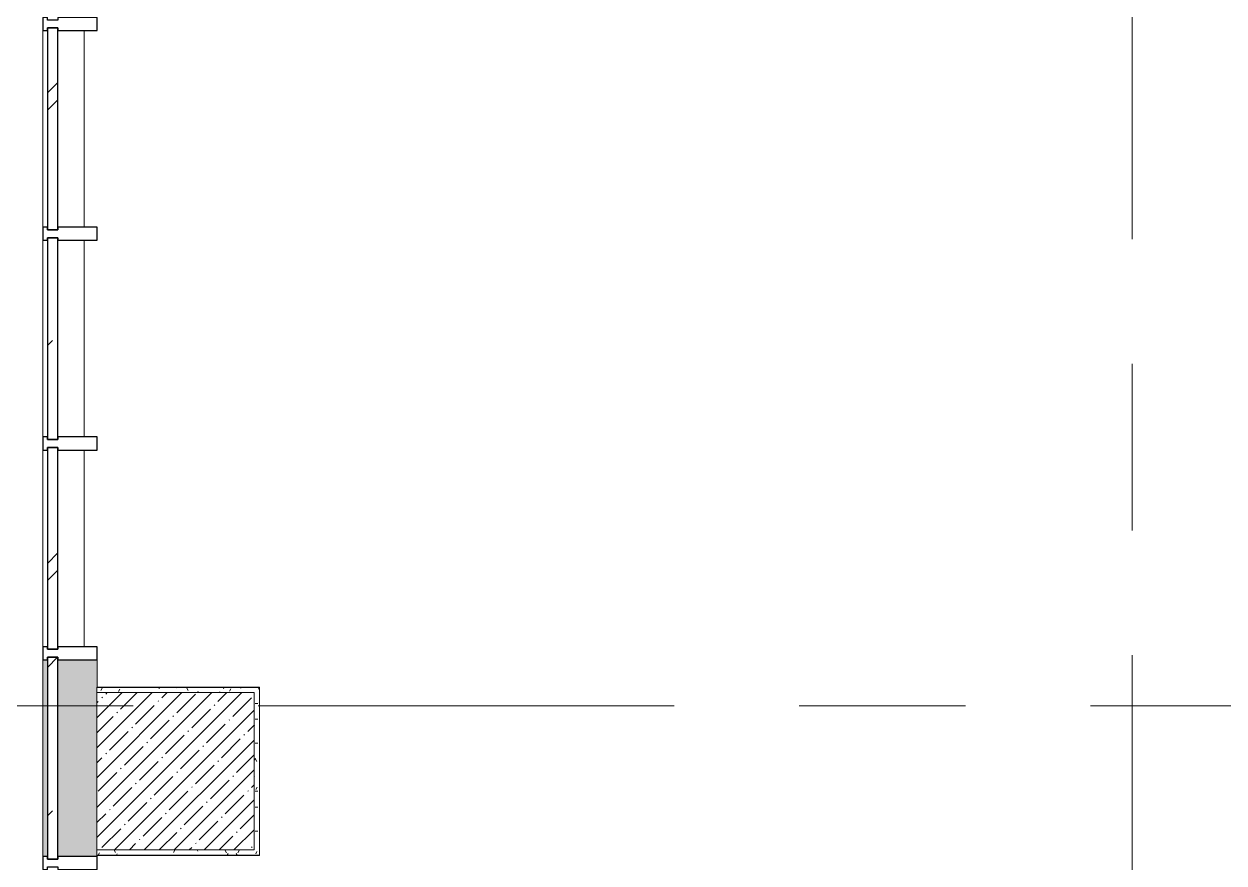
# Model space of a CAD drawing. Header units: millimetres. Extents: x -2911 to 185427, y -8553 to 29000.
# Drawn here: x 3782 to 8360, y 21550 to 24750 of the extents above; entities that cross this region are included whole.
import ezdxf

# ---------------------------------------------------------------- set-up
doc = ezdxf.new("R2010")
doc.units = ezdxf.units.MM
doc.linetypes.add('Осевая', pattern=[3175, 635, -476.25, 1587.5, -476.25])
for name, color, linetype, lineweight in [('A-GLAZ-CURT', 7, 'Continuous', 9), ('A-GLAZ-CURT-1', 7, 'Continuous', 25), ('A-GLAZ-CWMG', 7, 'Continuous', 9), ('A-GLAZ-CWMG-1', 7, 'Continuous', 25), ('I-WALL', 7, 'Continuous', 9), ('S-COLS', 7, 'Continuous', 9), ('Оси-2', 7, 'Осевая', 9)]:
    doc.layers.add(name, color=color, linetype=linetype, lineweight=lineweight)
doc.layers.add('A-WALL-1', color=7, linetype='Continuous', lineweight=9, true_color=0x3c3c3c)
doc.layers.add('A-WALL-FNSH-1', color=7, linetype='Continuous', lineweight=9, true_color=0x3c3c3c)
pattern_1 = [(0, (0, 0), (121.92, 30.48), [10.058, -81.382, 10.058, -81.382, -487.68]), (0, (0, 0), (121.92, 30.48), [-182.88, 10.058, -172.822, 10.058, -81.382, -213.36]), (0, (0, 0), (121.92, 30.48), [-457.2, 10.058, -50.902, 10.058, -142.342]), (120, (45.72, 15.24), (-87.356454, 90.345817), [10.058, -81.382, 10.058, -81.382, -487.68]), (120, (45.72, 15.24), (-87.356454, 90.345817), [-182.88, 10.058, -172.822, 10.058, -81.382, -213.36]), (120, (45.72, 15.24), (-87.356454, 90.345817), [-457.2, 10.058, -50.902, 10.058, -142.342]), (240, (60.96, 76.2), (-34.563546, -120.825817), [10.058, -81.382, 10.058, -81.382, -487.68]), (240, (60.96, 76.2), (-34.563546, -120.825817), [-182.88, 10.058, -172.822, 10.058, -81.382, -213.36]), (240, (60.96, 76.2), (-34.563546, -120.825817), [-457.2, 10.058, -50.902, 10.058, -142.342])]

# ---------------------------------------------------------------- blocks, each defined once
blk = doc.blocks.new('Системная панель - Стекло - 40мм-V9-План размещения напольных электротехнических лючков и розеток 2 этажа в осях 1-12')
at = {"layer": 'A-GLAZ-CURT'}
h = blk.add_hatch(dxfattribs=at)
h.set_pattern_fill('FP_19', color=256, style=0, pattern_type=2)
h.set_pattern_definition([(135, (23450.12, -3971.1), (-282.843, -282.843), [200, -600]), (135, (23550.12, -4171.1), (-282.843, -282.843), [600, -200]), (135, (23650.12, -3771.1), (-282.843, -282.843), [200, -600])])
h.paths.add_polyline_path([(385, 40), (-385, 40), (-385, 0), (385, 0)])
at = {"layer": 'A-GLAZ-CURT-1'}
for p, q in [((385, 40), (-385, 40)), ((-385, 40), (-385, 0)), ((-385, 0), (385, 0)), ((385, 0), (385, 40))]:
    blk.add_line(p, q, dxfattribs=at)
blk = doc.blocks.new('Прямоугольный импост - Импост структурный с накладкой - 190мм-22856798-План размещения напольных электротехнических лючков и розеток 2 этажа в осях 1-12')
at = {"layer": 'A-GLAZ-CWMG-1'}
for p, q in [((-25, 0), (-25, 17)), ((-25, 17), (25, 17)), ((-15, 0), (-25, 0)), ((-15, -40), (-15, 0)), ((25, 0), (15, 0)), ((15, 0), (15, -40)), ((25, 17), (25, 0)), ((-25, -190), (-25, -40)), ((-25, -40), (-15, -40)), ((15, -40), (25, -40)), ((25, -40), (25, -190)), ((25, -190), (-25, -190))]:
    blk.add_line(p, q, dxfattribs=at)
blk = doc.blocks.new('Прямоугольный импост - Импост структурный с накладкой - 160мм-22858437-План размещения напольных электротехнических лючков и розеток 2 этажа в осях 1-12')
at = {"layer": 'A-GLAZ-CWMG'}
for p, q in [((3854.1, 23925.1), (3854.1, 23175.1)), ((4011.1, 23925.1), (4011.1, 23175.1))]:
    blk.add_line(p, q, dxfattribs=at)
blk = doc.blocks.new('Системная панель - Стекло - 40мм-V10-План размещения напольных электротехнических лючков и розеток 2 этажа в осях 1-12')
at = {"layer": 'A-GLAZ-CURT'}
h = blk.add_hatch(dxfattribs=at)
h.set_pattern_fill('FP_21', color=256, style=0, pattern_type=2)
h.set_pattern_definition([(135, (22650.12, -3971.1), (-282.843, -282.843), [200, -600]), (135, (22750.12, -4171.1), (-282.843, -282.843), [600, -200]), (135, (22850.12, -3771.1), (-282.843, -282.843), [200, -600])])
h.paths.add_polyline_path([(385, 40), (-385, 40), (-385, 0), (385, 0)])
at = {"layer": 'A-GLAZ-CURT-1'}
for p, q in [((385, 40), (-385, 40)), ((-385, 40), (-385, 0)), ((-385, 0), (385, 0)), ((385, 0), (385, 40))]:
    blk.add_line(p, q, dxfattribs=at)
blk = doc.blocks.new('Системная панель - Стекло - 40мм-V11-План размещения напольных электротехнических лючков и розеток 2 этажа в осях 1-12')
at = {"layer": 'A-GLAZ-CURT'}
h = blk.add_hatch(dxfattribs=at)
h.set_pattern_fill('FP_22', color=256, style=0, pattern_type=2)
h.set_pattern_definition([(135, (24250.12, -3971.1), (-282.843, -282.843), [200, -600]), (135, (24350.12, -4171.1), (-282.843, -282.843), [600, -200]), (135, (24450.12, -3771.1), (-282.843, -282.843), [200, -600])])
h.paths.add_polyline_path([(385, 40), (-385, 40), (-385, 0), (385, 0)])
at = {"layer": 'A-GLAZ-CURT-1'}
for p, q in [((385, 40), (-385, 40)), ((-385, 40), (-385, 0)), ((-385, 0), (385, 0)), ((385, 0), (385, 40))]:
    blk.add_line(p, q, dxfattribs=at)
blk = doc.blocks.new('BSC_Колонна _Прямоугольная - 600х600-V53-План размещения напольных электротехнических лючков и розеток 2 этажа в осях 1-12')
at = {"layer": 'S-COLS'}
h = blk.add_hatch(dxfattribs=at)
h.set_pattern_fill('FP_66', color=256, style=0, pattern_type=2)
h.set_pattern_definition([(45, (-4360, -21900), (-57.02463, 57.02463), []), (45, (-4302.975, -21900), (-57.02463, 57.02463), [100.806, -20.161, 3.353, -16.808])])
h.paths.add_polyline_path([(-300, -300), (300, -300), (300, 300), (-300, 300), (-300, 262.2)])
for p, q in [((300, 300), (-300, 300)), ((-300, 300), (-300, -300)), ((300, -300), (300, 300)), ((-300, -300), (300, -300))]:
    blk.add_line(p, q, dxfattribs=at)
blk = doc.blocks.new('Системная панель - Стекло - 40мм-V64-План размещения напольных электротехнических лючков и розеток 2 этажа в осях 1-12')
at = {"layer": 'A-GLAZ-CURT'}
h = blk.add_hatch(dxfattribs=at)
h.set_pattern_fill('FP_73', color=256, style=0, pattern_type=2)
h.set_pattern_definition([(135, (21850.12, -3971.1), (-282.843, -282.843), [200, -600]), (135, (21950.12, -4171.1), (-282.843, -282.843), [600, -200]), (135, (22050.12, -3771.1), (-282.843, -282.843), [200, -600])])
h.paths.add_polyline_path([(385, 40), (-385, 40), (-385, 0), (385, 0)])
at = {"layer": 'A-GLAZ-CURT-1'}
for p, q in [((385, 40), (-385, 40)), ((-385, 40), (-385, 0)), ((-385, 0), (385, 0)), ((385, 0), (385, 40))]:
    blk.add_line(p, q, dxfattribs=at)
blk = doc.blocks.new('Прямоугольный импост - Импост структурный с накладкой - 190мм-V65-План размещения напольных электротехнических лючков и розеток 2 этажа в осях 1-12')
at = {"layer": 'A-GLAZ-CWMG'}
for points in [[(3871.1, 21575.1), (3871.1, 22325.1), (3854.1, 22325.1), (3854.1, 21575.1)], [(4060, 21575.1), (4061.1, 21575.1), (4060, 22325.1), (3911.1, 22325.1), (3911.1, 21575.1)]]:
    blk.add_hatch(color=256, dxfattribs=at).paths.add_polyline_path(points)
for p, q in [((3854.1, 22325.1), (3854.1, 21575.1)), ((4061.1, 22325.1), (4061.1, 22220)), ((4061.1, 21580), (4061.1, 21575.1))]:
    blk.add_line(p, q, dxfattribs=at)

msp = doc.modelspace()

# ---------------------------------------------------------------- hatches: boundary and pattern name
at = {"layer": 'I-WALL'}
h = msp.add_hatch(dxfattribs=at)
h.set_pattern_fill('FP_87', color=256, style=0, pattern_type=2)
h.set_pattern_definition(pattern_1)
h.paths.add_polyline_path([(4660, 22200), (4660, 22220), (4060, 22220), (4060, 22200), (4114, 22200)])
h = msp.add_hatch(dxfattribs=at)
h.set_pattern_fill('FP_87', color=256, style=0, pattern_type=2)
h.set_pattern_definition(pattern_1)
h.paths.add_polyline_path([(4660, 21600), (4680, 21600), (4680, 22220), (4660, 22220), (4660, 22200)])
h = msp.add_hatch(dxfattribs=at)
h.set_pattern_fill('FP_87', color=256, style=0, pattern_type=2)
h.set_pattern_definition(pattern_1)
h.paths.add_polyline_path([(4660, 21580), (4680, 21580), (4680, 21600), (4060, 21600), (4060, 21580), (4114, 21580)])

# ---------------------------------------------------------------- linework, layer by layer
at = {"layer": 'A-WALL-1'}
for p, q in [((4680, 22220), (4060, 22220)), ((4060, 22220), (4060, 22200)), ((4680, 21580), (4680, 22220)), ((4060, 21600), (4060, 21580)), ((4060, 21580), (4680, 21580))]:
    msp.add_line(p, q, dxfattribs=at)
at = {"layer": 'A-WALL-FNSH-1'}
for p, q in [((4681, 22221), (4060, 22221)), ((4060, 22221), (4060, 22220)), ((4681, 21579), (4681, 22221)), ((4060, 21580), (4060, 21579)), ((4060, 21579), (4681, 21579))]:
    msp.add_line(p, q, dxfattribs=at)
at = {"layer": 'Оси-2'}
for p, q in [((8010, 593.7), (8010, 24898.1)), ((389, 22150), (35990, 22150))]:
    msp.add_line(p, q, dxfattribs=at)

# ---------------------------------------------------------------- block references
at = {"layer": 'A-GLAZ-CURT', "rotation": 269.9999999999999}
for name, p in [('Системная панель - Стекло - 40мм-V11-План размещения напольных электротехнических лючков и розеток 2 этажа в осях 1-12', (3871.1, 24350.1)), ('Системная панель - Стекло - 40мм-V9-План размещения напольных электротехнических лючков и розеток 2 этажа в осях 1-12', (3871.1, 23550.1)), ('Системная панель - Стекло - 40мм-V10-План размещения напольных электротехнических лючков и розеток 2 этажа в осях 1-12', (3871.1, 22750.1)), ('Системная панель - Стекло - 40мм-V64-План размещения напольных электротехнических лючков и розеток 2 этажа в осях 1-12', (3871.1, 21950.1))]:
    msp.add_blockref(name, p, dxfattribs=at)
at = {"layer": 'A-GLAZ-CWMG', "extrusion": (0, 0, -1), "rotation": 270.0000000000001}
for p in [(-3871.1, 24750.1), (-3871.1, 23950.1), (-3871.1, 23150.1), (-3871.1, 22350.1), (-3871.1, 21550.1)]:
    msp.add_blockref('Прямоугольный импост - Импост структурный с накладкой - 190мм-22856798-План размещения напольных электротехнических лючков и розеток 2 этажа в осях 1-12', p, dxfattribs=at)
at = {"layer": 'A-GLAZ-CWMG'}
for name, p in [('Прямоугольный импост - Импост структурный с накладкой - 160мм-22858437-План размещения напольных электротехнических лючков и розеток 2 этажа в осях 1-12', (0, 800)), ('Прямоугольный импост - Импост структурный с накладкой - 160мм-22858437-План размещения напольных электротехнических лючков и розеток 2 этажа в осях 1-12', (0, 0)), ('Прямоугольный импост - Импост структурный с накладкой - 160мм-22858437-План размещения напольных электротехнических лючков и розеток 2 этажа в осях 1-12', (0, -800)), ('Прямоугольный импост - Импост структурный с накладкой - 190мм-V65-План размещения напольных электротехнических лючков и розеток 2 этажа в осях 1-12', (0, 0))]:
    msp.add_blockref(name, p, dxfattribs=at)
at = {"layer": 'S-COLS'}
msp.add_blockref('BSC_Колонна _Прямоугольная - 600х600-V53-План размещения напольных электротехнических лючков и розеток 2 этажа в осях 1-12', (4360, 21900), dxfattribs=at)

doc.saveas('drawing.dxf')
